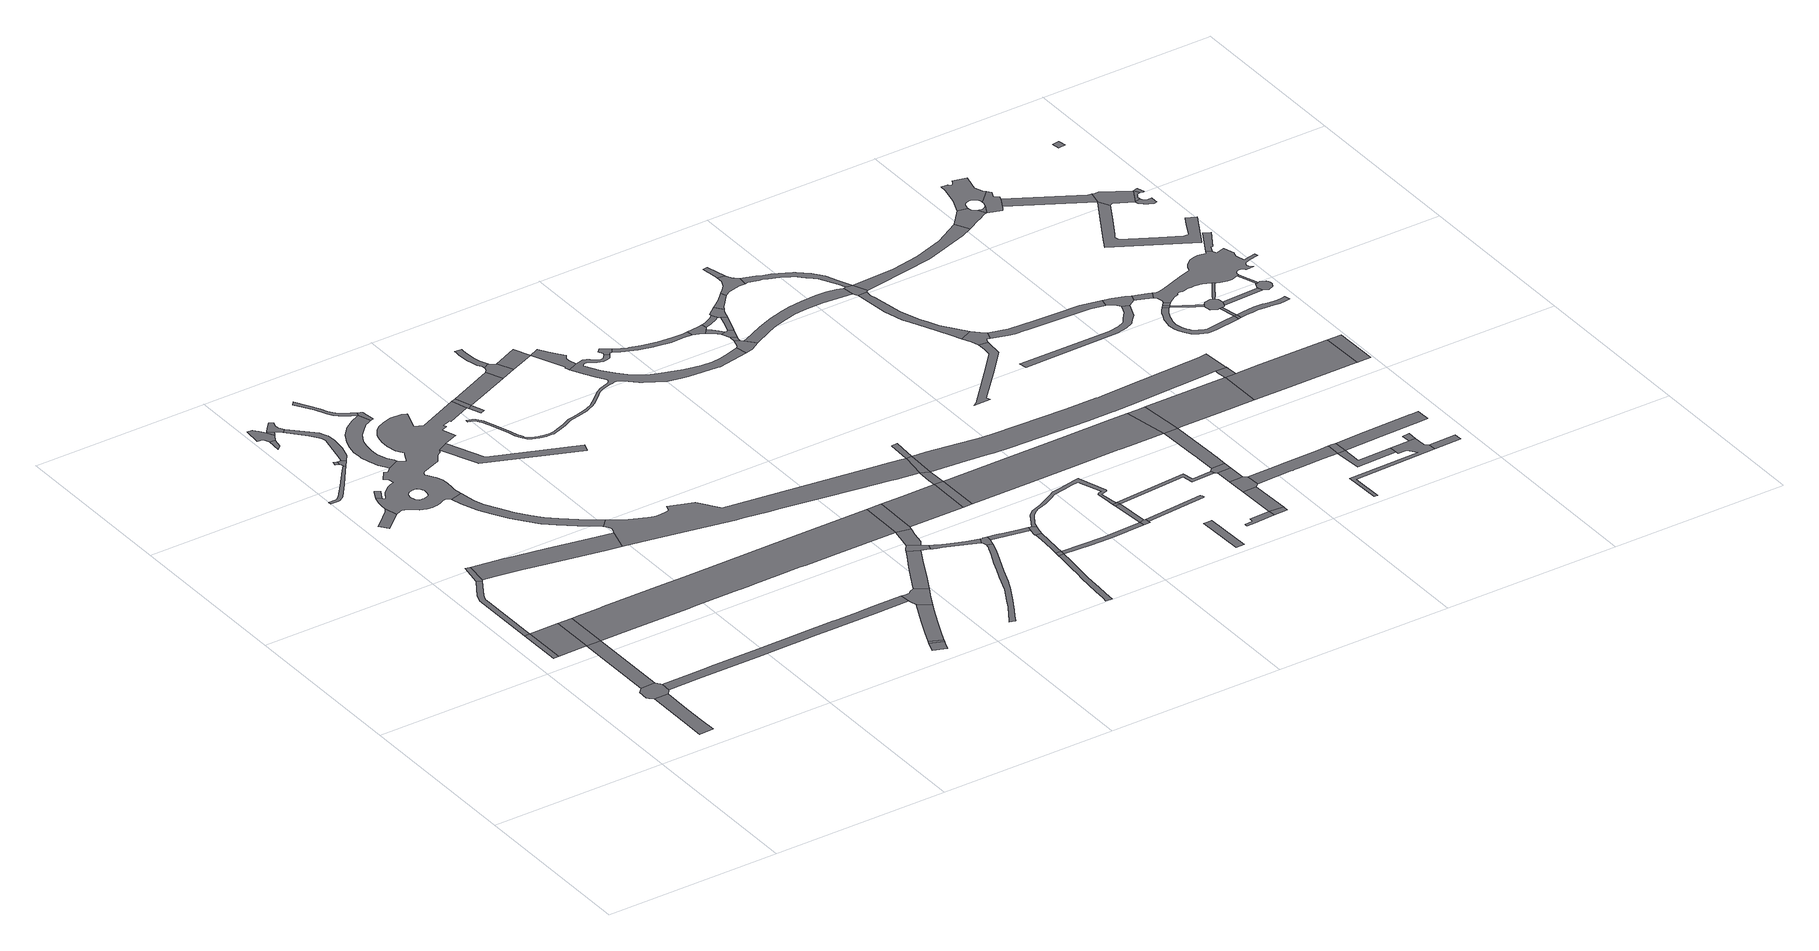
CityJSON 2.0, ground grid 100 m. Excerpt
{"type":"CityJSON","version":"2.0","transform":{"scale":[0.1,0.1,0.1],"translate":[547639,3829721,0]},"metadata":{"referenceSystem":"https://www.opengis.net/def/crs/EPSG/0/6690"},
"CityObjects":{
"road1":{"type":"Road","attributes":{"RoadStructureAttribute.sectionType":"1"},"geometry":[{"type":"MultiSurface","lod":"1","boundaries":[[[0,1,2,3,4,5,6,7]]]}]},
"road2":{"type":"Road","geometry":[{"type":"MultiSurface","lod":"1","boundaries":[[[8,9,10,11]]]}]},
"road3":{"type":"Road","geometry":[{"type":"MultiSurface","lod":"1","boundaries":[[[12,13,14,15,16,17,18,19,20,3,2,21,22,23,24]]]}]},
"road4":{"type":"Road","attributes":{"function":"2","RoadStructureAttribute.sectionType":"1"},"geometry":[{"type":"MultiSurface","lod":"1","boundaries":[[[11,10,25,26,27,28]]]}]},
"road5":{"type":"Road","attributes":{"RoadStructureAttribute.sectionType":"1"},"geometry":[{"type":"MultiSurface","lod":"1","boundaries":[[[27,15,14,29]]]}]},
"road6":{"type":"Road","attributes":{"RoadStructureAttribute.sectionType":"1"},"geometry":[{"type":"MultiSurface","lod":"1","boundaries":[[[30,31,32,33,34,8,11,35,36,37,38,39,40]]]}]},
"road7":{"type":"Road","geometry":[{"type":"MultiSurface","lod":"1","boundaries":[[[28,27,29,41]]]}]},
"road8":{"type":"Road","geometry":[{"type":"MultiSurface","lod":"1","boundaries":[[[42,30,40,43,44]]]}]},
"road9":{"type":"Road","attributes":{"RoadStructureAttribute.sectionType":"1"},"geometry":[{"type":"MultiSurface","lod":"1","boundaries":[[[45,46,47,48,49,50,51]]]}]},
"road10":{"type":"Road","attributes":{"RoadStructureAttribute.sectionType":"1"},"geometry":[{"type":"MultiSurface","lod":"1","boundaries":[[[52,53,54,55,56,57,58,59,60,61,62,63,64,65]]]}]},
"road11":{"type":"Road","geometry":[{"type":"MultiSurface","lod":"1","boundaries":[[[66,67,68,69,70]]]}]},
"road12":{"type":"Road","geometry":[{"type":"MultiSurface","lod":"1","boundaries":[[[71,72,73,74]]]}]},
"road13":{"type":"Road","geometry":[{"type":"MultiSurface","lod":"1","boundaries":[[[75,76,77,78,79,71,74,80,81,82,83]]]}]},
"road14":{"type":"Road","geometry":[{"type":"MultiSurface","lod":"1","boundaries":[[[84,85,86,87,88,44,43,89,90,91,92,93,94,95,96]]]}]},
"road15":{"type":"Road","geometry":[{"type":"MultiSurface","lod":"1","boundaries":[[[97,98,99,100]]]}]},
"road16":{"type":"Road","attributes":{"RoadStructureAttribute.sectionType":"1"},"geometry":[{"type":"MultiSurface","lod":"1","boundaries":[[[101,81,80,102,103]]]}]},
"road17":{"type":"Road","geometry":[{"type":"MultiSurface","lod":"1","boundaries":[[[104,105,100,99,106,52,65,107]]]}]},
"road18":{"type":"Road","geometry":[{"type":"MultiSurface","lod":"1","boundaries":[[[108,109,101,103,110,111,112,113,114,115]]]}]},
"road19":{"type":"Road","attributes":{"RoadStructureAttribute.sectionType":"1"},"geometry":[{"type":"MultiSurface","lod":"1","boundaries":[[[116,117,118,119,120,121,112,111,122,123,124,125,126,104,107]]]}]},
"road20":{"type":"Road","attributes":{"RoadStructureAttribute.sectionType":"1"},"geometry":[{"type":"MultiSurface","lod":"1","boundaries":[[[127,128,129,130,131,132,133,134,135,136,137,24,23,138,139,140,141,142,143,144,145,146]]]}]},
"road21":{"type":"Road","attributes":{"RoadStructureAttribute.sectionType":"1"},"geometry":[{"type":"MultiSurface","lod":"1","boundaries":[[[147,148,149,150,151,152,153,154,155,156,157,158,159,160,161,162,163,164,165,166,167,168,169,170,171,172,173]]]}]},
"road22":{"type":"Road","attributes":{"RoadStructureAttribute.sectionType":"1"},"geometry":[{"type":"MultiSurface","lod":"1","boundaries":[[[174,175,176,177,178,179,180,181,182,183,184,185,186,187,188,189,190,191,192,193,194]]]}]},
"road23":{"type":"Road","geometry":[{"type":"MultiSurface","lod":"1","boundaries":[[[195,196,197,198,199,200,201,202,203,204,205,206,207,208,209,210,211,212,213,214,215,216,217,218,219,220,221,222,223,224,225,226,227,228,229,230,231,232,233,234,161,160,235,236,237,238,239,240,241,242,243,244,245,70,69,246,247,248,45,51,249,250,251,252,253,254,255,256,257,258,259,260,261,262,183,182,263,264,265,266,267,268,269,270,271],[272,273,274,275,276,277,278,279,280,281,282,283,284,285,286,287,288,289,290,291]]]}]},
"road24":{"type":"Road","attributes":{"RoadStructureAttribute.sectionType":"1"},"geometry":[{"type":"MultiSurface","lod":"1","boundaries":[[[292,293,294,295,296,297,298,299,300,301,302,303,304,305,306,307,147,308]]]}]},
"road25":{"type":"Road","geometry":[{"type":"MultiSurface","lod":"1","boundaries":[[[309,308,147,173,310,311]]]}]},
"road26":{"type":"Road","attributes":{"function":"2","RoadStructureAttribute.sectionType":"1"},"geometry":[{"type":"MultiSurface","lod":"1","boundaries":[[[312,313,314,315,316,317,318,319,320,41,29,321,322,323,324,325,326,327,328,329,330,331,332,333,334,335,336]]]}]},
"road27":{"type":"Road","attributes":{"RoadStructureAttribute.sectionType":"1"},"geometry":[{"type":"MultiSurface","lod":"1","boundaries":[[[337,338,339,340,341]]]}]},
"road28":{"type":"Road","geometry":[{"type":"MultiSurface","lod":"1","boundaries":[[[342,337,341,343]]]}]},
"road29":{"type":"Road","attributes":{"RoadStructureAttribute.sectionType":"1"},"geometry":[{"type":"MultiSurface","lod":"1","boundaries":[[[344,345,346,347,348,349,204,203]]]}]},
"road30":{"type":"Road","attributes":{"RoadStructureAttribute.sectionType":"1"},"geometry":[{"type":"MultiSurface","lod":"1","boundaries":[[[350,351,352,353,342,343,354,355,356,357]]]}]},
"road31":{"type":"Road","geometry":[{"type":"MultiSurface","lod":"1","boundaries":[[[358,215,214,359,360]]]}]},
"road32":{"type":"Road","geometry":[{"type":"MultiSurface","lod":"1","boundaries":[[[361,362,360,359]]]}]},
"road33":{"type":"Road","geometry":[{"type":"MultiSurface","lod":"1","boundaries":[[[363,364,365,366,367,146,145,368,350,357,369,370]]]}]},
"road34":{"type":"Road","attributes":{"RoadStructureAttribute.sectionType":"1"},"geometry":[{"type":"MultiSurface","lod":"1","boundaries":[[[371,372,358,360,373]]]}]},
"road35":{"type":"Road","attributes":{"RoadStructureAttribute.sectionType":"1"},"geometry":[{"type":"MultiSurface","lod":"1","boundaries":[[[374,375,376,377,378,363,370,379,380,381]]]}]},
"road36":{"type":"Road","attributes":{"RoadStructureAttribute.sectionType":"1"},"geometry":[{"type":"MultiSurface","lod":"1","boundaries":[[[382,383,384,385,386,387,388,389,390,391,392,393,394,395,194,193,396,397,398,96,95,399,400,401,402,403,404,405,406,407,408,409,410,411]]]}]},
"road37":{"type":"Road","geometry":[{"type":"MultiSurface","lod":"1","boundaries":[[[412,413,414,415,371,373,416,417]]]}]},
"road38":{"type":"Road","attributes":{"RoadStructureAttribute.sectionType":"1"},"geometry":[{"type":"MultiSurface","lod":"1","boundaries":[[[418,419,420,421,422,423,424,414,413,425,426,427,428,429,430]]]}]},
"road39":{"type":"Road","geometry":[{"type":"MultiSurface","lod":"1","boundaries":[[[431,432,374,381,433,434,435,436]]]}]},
"road40":{"type":"Road","attributes":{"RoadStructureAttribute.sectionType":"1"},"geometry":[{"type":"MultiSurface","lod":"1","boundaries":[[[437,438,439,440,441,442,443,444,445,446,447,448,449,450,451,452,453,454,455,456,457,458,459,460,461,462,463,464]]]}]},
"road41":{"type":"Road","attributes":{"RoadStructureAttribute.sectionType":"1"},"geometry":[{"type":"MultiSurface","lod":"1","boundaries":[[[335,431,436,465,466,467]]]}]},
"road42":{"type":"Road","geometry":[{"type":"MultiSurface","lod":"1","boundaries":[[[468,417,416,469]]]}]},
"road43":{"type":"Road","geometry":[{"type":"MultiSurface","lod":"1","boundaries":[[[336,335,467,470,471]]]}]},
"road44":{"type":"Road","attributes":{"RoadStructureAttribute.sectionType":"1"},"geometry":[{"type":"MultiSurface","lod":"1","boundaries":[[[472,473,474,475,435,434,476,477,478,479,480,481,482]]]}]},
"road45":{"type":"Road","attributes":{"RoadStructureAttribute.sectionType":"1"},"geometry":[{"type":"MultiSurface","lod":"1","boundaries":[[[483,484,485,486,487,488,489,490,491,492,493,494,495,496,497,498,499,500,501,502,503,504,505,506,507,508,509,510,511,512,513,514,515,516,517,518,519,520,521,522,523,524,525,526,527,528,529,530,531,532,533,534,535,536,537,538,539,540,541,542,543,544,545,546,547,548,549,550,551,552,553,554,555,556,557,558,559,560,561,562,563,564,565,566,567,568,569,570,571,572,573,574,575,576,577,578,579,580,581,582,583,584,585,586,587,588,589,590,591,592,593,594,595,596,597,598,599,600,601,602,603,604]]]}]},
"road46":{"type":"Road","geometry":[{"type":"MultiSurface","lod":"1","boundaries":[[[605,606,607,608,609,610,469,611,612,490,489]]]}]},
"road47":{"type":"Road","geometry":[{"type":"MultiSurface","lod":"1","boundaries":[[[613,614,482,481,615,616,617,618,437,464,619,620]]]}]},
"road48":{"type":"Road","attributes":{"RoadStructureAttribute.sectionType":"1"},"geometry":[{"type":"MultiSurface","lod":"1","boundaries":[[[621,622,623,624,625,626,627,628,629,630,631,632,633,634,635,636,637,638,639,640]]]}]},
"road49":{"type":"Road","attributes":{"function":"2","RoadStructureAttribute.sectionType":"1"},"geometry":[{"type":"MultiSurface","lod":"1","boundaries":[[[641,471,470,642,643]]]}]},
"road50":{"type":"Road","attributes":{"RoadStructureAttribute.sectionType":"1"},"geometry":[{"type":"MultiSurface","lod":"1","boundaries":[[[644,645,646,620,619,647,648]]]}]},
"road51":{"type":"Road","geometry":[{"type":"MultiSurface","lod":"1","boundaries":[[[649,630,629,650]]]}]},
"road52":{"type":"Road","attributes":{"RoadStructureAttribute.sectionType":"1"},"geometry":[{"type":"MultiSurface","lod":"1","boundaries":[[[651,652,653,649,650,654,655,656]]]}]},
"road53":{"type":"Road","geometry":[{"type":"MultiSurface","lod":"1","boundaries":[[[657,658,659,660,604,603,661,662,663,664]]]}]},
"road54":{"type":"Road","geometry":[{"type":"MultiSurface","lod":"1","boundaries":[[[665,648,647,666,651,656,667,668,669,670,671]]]}]},
"road55":{"type":"Road","geometry":[{"type":"MultiSurface","lod":"1","boundaries":[[[643,642,672,673]]]}]},
"road56":{"type":"Road","attributes":{"RoadStructureAttribute.sectionType":"1"},"geometry":[{"type":"MultiSurface","lod":"1","boundaries":[[[410,674,643,673,675,676]]]}]},
"road57":{"type":"Road","geometry":[{"type":"MultiSurface","lod":"1","boundaries":[[[411,410,676,677]]]}]},
"road58":{"type":"Road","attributes":{"RoadStructureAttribute.sectionType":"1"},"geometry":[{"type":"MultiSurface","lod":"1","boundaries":[[[678,679,680,681,682,683,684,685,664,663,686,687,688,689,690,691,692,693]]]}]},
"road59":{"type":"Road","attributes":{"RoadStructureAttribute.sectionType":"1"},"geometry":[{"type":"MultiSurface","lod":"1","boundaries":[[[694,695,650,629,696,697,698,699,700]]]}]},
"road60":{"type":"Road","geometry":[{"type":"MultiSurface","lod":"1","boundaries":[[[701,702,411,677]]]}]},
"road61":{"type":"Road","attributes":{"RoadStructureAttribute.sectionType":"1"},"geometry":[{"type":"MultiSurface","lod":"1","boundaries":[[[703,704,705,706,707,708,709,710,711,712,713,714,715,716,717,671,670,718,719,720,721,722,723,724,725,726,727,728,729,730,731,732,733,734,735,736,737,738,739,740]]]}]},
"road62":{"type":"Road","geometry":[{"type":"MultiSurface","lod":"1","boundaries":[[[741,742,743,693,692,744,745,746,747]]]}]},
"road63":{"type":"Road","geometry":[{"type":"MultiSurface","lod":"1","boundaries":[[[748,749,700,699,750,751]]]}]},
"road64":{"type":"Road","attributes":{"RoadStructureAttribute.sectionType":"1"},"geometry":[{"type":"MultiSurface","lod":"1","boundaries":[[[752,753,700,749]]]}]},
"road65":{"type":"Road","attributes":{"RoadStructureAttribute.sectionType":"1"},"geometry":[{"type":"MultiSurface","lod":"1","boundaries":[[[754,755,746,745,756,757,758]]]}]},
"road66":{"type":"Road","geometry":[{"type":"MultiSurface","lod":"1","boundaries":[[[759,760,580,579,761,762,763,764,765,766]]]}]},
"road67":{"type":"Road","geometry":[{"type":"MultiSurface","lod":"1","boundaries":[[[767,740,739,753,752]]]}]},
"road68":{"type":"Road","attributes":{"RoadStructureAttribute.sectionType":"1"},"geometry":[{"type":"MultiSurface","lod":"1","boundaries":[[[768,759,766,769,770]]]}]},
"road69":{"type":"Road","geometry":[{"type":"MultiSurface","lod":"1","boundaries":[[[771,772,758,757,768,770,773]]]}]},
"road70":{"type":"Road","attributes":{"RoadStructureAttribute.sectionType":"1"},"geometry":[{"type":"MultiSurface","lod":"1","boundaries":[[[774,775,776,777,741,747,778,779,780,781]]]}]},
"road71":{"type":"Road","attributes":{"RoadStructureAttribute.sectionType":"1"},"geometry":[{"type":"MultiSurface","lod":"1","boundaries":[[[782,783,784,785,771,773,786,787,788,789]]]}]},
"road72":{"type":"Road","attributes":{"RoadStructureAttribute.sectionType":"1"},"geometry":[{"type":"MultiSurface","lod":"1","boundaries":[[[790,791,792,793,794]]]}]},
"road73":{"type":"Road","geometry":[{"type":"MultiSurface","lod":"1","boundaries":[[[795,796,774,781,782,789,797,798]]]}]},
"road74":{"type":"Road","attributes":{"function":"2","RoadStructureAttribute.sectionType":"1"},"geometry":[{"type":"MultiSurface","lod":"1","boundaries":[[[799,800,801,673,672,802,803,804,805,806,807,808]]]}]},
"road75":{"type":"Road","attributes":{"RoadStructureAttribute.sectionType":"1"},"geometry":[{"type":"MultiSurface","lod":"1","boundaries":[[[809,810,811,812,748,751]]]}]},
"road76":{"type":"Road","attributes":{"RoadStructureAttribute.sectionType":"1"},"geometry":[{"type":"MultiSurface","lod":"1","boundaries":[[[813,814,795,798,815,816]]]}]},
"road77":{"type":"Road","attributes":{"RoadStructureAttribute.sectionType":"1"},"geometry":[{"type":"MultiSurface","lod":"1","boundaries":[[[817,818,767,752,819,820,821,822]]]}]},
"road78":{"type":"Road","geometry":[{"type":"MultiSurface","lod":"1","boundaries":[[[823,824,825,826,827,828,829,830,831]]]}]},
"road79":{"type":"Road","attributes":{"RoadStructureAttribute.sectionType":"1"},"geometry":[{"type":"MultiSurface","lod":"1","boundaries":[[[832,833,834,835,836,837,838,839,840,841,842,764,763,843,844,845,846,847,848,849,850,851,852]]]}]},
"road80":{"type":"Road","geometry":[{"type":"MultiSurface","lod":"1","boundaries":[[[853,854,855,856,813,816,857,858,859,860,861,862,863,864]]]}]},
"road81":{"type":"Road","attributes":{"RoadStructureAttribute.sectionType":"7"},"geometry":[{"type":"MultiSurface","lod":"1","boundaries":[[[865,866,853,864,867]]]}]},
"road82":{"type":"Road","geometry":[{"type":"MultiSurface","lod":"1","boundaries":[[[823,831,868,869]]]}]},
"road83":{"type":"Road","attributes":{"RoadStructureAttribute.sectionType":"1"},"geometry":[{"type":"MultiSurface","lod":"1","boundaries":[[[870,871,872,823,869]]]}]},
"road84":{"type":"Road","attributes":{"RoadStructureAttribute.sectionType":"1"},"geometry":[{"type":"MultiSurface","lod":"1","boundaries":[[[873,874,875,876,877,878,879,880,881,882,883,884,885,677,676,886,887,888,889,890,891,892,893,894,895,896,897,898,899,900]]]}]},
"road85":{"type":"Road","attributes":{"RoadStructureAttribute.sectionType":"1"},"geometry":[{"type":"MultiSurface","lod":"1","boundaries":[[[901,902,903,904,905,906,907,908,909,910,911,912]]]}]},
"road86":{"type":"Road","geometry":[{"type":"MultiSurface","lod":"1","boundaries":[[[913,914,915,916,871,870,917,918]]]}]},
"road87":{"type":"Road","attributes":{"RoadStructureAttribute.sectionType":"1"},"geometry":[{"type":"MultiSurface","lod":"1","boundaries":[[[919,920,914,913]]]}]},
"road88":{"type":"Road","geometry":[{"type":"MultiSurface","lod":"1","boundaries":[[[921,922,923,822,821,924,920,919]]]}]},
"road89":{"type":"Road","attributes":{"RoadStructureAttribute.sectionType":"1"},"geometry":[{"type":"MultiSurface","lod":"1","boundaries":[[[925,926,927,928,929,930,931,932,933,861,860,934,935,936,937,938,939,940,941,942,943,944,945,946]]]}]},
"road90":{"type":"Road","attributes":{"RoadStructureAttribute.sectionType":"1"},"geometry":[{"type":"MultiSurface","lod":"1","boundaries":[[[947,948,949,950,951,952,953,954,955,956,922,921]]]}]},
"road91":{"type":"Road","geometry":[{"type":"MultiSurface","lod":"1","boundaries":[[[957,958,808,807,952,951,959]]]}]},
"road92":{"type":"Road","geometry":[{"type":"MultiSurface","lod":"1","boundaries":[[[945,960,852,851,961,962,963,946]]]}]},
"road93":{"type":"Road","attributes":{"RoadStructureAttribute.sectionType":"1"},"geometry":[{"type":"MultiSurface","lod":"1","boundaries":[[[964,965,966,967,968,969,962,961,970,971,972,973,974,975,976,977]]]}]},
"road94":{"type":"Road","geometry":[{"type":"MultiSurface","lod":"1","boundaries":[[[978,977,976,979,901,912,980,981,982,983]]]}]},
"road95":{"type":"Road","attributes":{"RoadStructureAttribute.sectionType":"1"},"geometry":[{"type":"MultiSurface","lod":"1","boundaries":[[[984,985,986,987,918,917,988,989,990,991,992,993,994,995,996,997,998]]]}]},
"road96":{"type":"Road","attributes":{"function":"2","RoadStructureAttribute.sectionType":"1"},"geometry":[{"type":"MultiSurface","lod":"1","boundaries":[[[999,959,951,1000,1001,1002,1003,1004,1005]]]}]},
"road97":{"type":"Road","attributes":{"RoadStructureAttribute.sectionType":"1"},"geometry":[{"type":"MultiSurface","lod":"1","boundaries":[[[1006,1007,1008,1009,1010,1011,1012,1013,1014,1015,1016,1017,1018,1019,1020,1021]]]}]},
"road98":{"type":"Road","geometry":[{"type":"MultiSurface","lod":"1","boundaries":[[[1022,1023,984,998,1024]]]}]},
"road99":{"type":"Road","attributes":{"RoadStructureAttribute.sectionType":"1"},"geometry":[{"type":"MultiSurface","lod":"1","boundaries":[[[1025,1026,1027,1028,1029,983,982,1030,1031,1032,1033,1034,1035,1036,1037]]]}]},
"road100":{"type":"Road","attributes":{"RoadStructureAttribute.sectionType":"1"},"geometry":[{"type":"MultiSurface","lod":"1","boundaries":[[[1038,1039,1040,1041,946,963,1042,1043,1044,1045]]]}]},
"road101":{"type":"Road","attributes":{"RoadStructureAttribute.sectionType":"1"},"geometry":[{"type":"MultiSurface","lod":"1","boundaries":[[[1046,1047,1048,1049,1050,1051,1052,1053,1054,1055,1056,1057,1058,1059]]]}]},
"road102":{"type":"Road","attributes":{"RoadStructureAttribute.sectionType":"1"},"geometry":[{"type":"MultiSurface","lod":"1","boundaries":[[[1060,1024,998,1061,1050,1049]]]}]},
"road103":{"type":"Road","geometry":[{"type":"MultiSurface","lod":"1","boundaries":[[[898,1062,1005,1063,1064,1065,899]]]}]},
"road104":{"type":"Road","geometry":[{"type":"MultiSurface","lod":"1","boundaries":[[[899,1065,1066]]]}]},
"road105":{"type":"Road","attributes":{"RoadStructureAttribute.sectionType":"1"},"geometry":[{"type":"MultiSurface","lod":"1","boundaries":[[[1067,1068,1069,1070,1022,1024,1071,1072,1073,1074]]]}]},
"road106":{"type":"Road","geometry":[{"type":"MultiSurface","lod":"1","boundaries":[[[1075,1076,1048,1047]]]}]},
"road107":{"type":"Road","geometry":[{"type":"MultiSurface","lod":"1","boundaries":[[[1077,1078,1037,1036,1079,1006,1021,1080,1081]]]}]},
"road108":{"type":"Road","geometry":[{"type":"MultiSurface","lod":"1","boundaries":[[[1082,1059,1058,1083]]]}]},
"road109":{"type":"Road","attributes":{"function":"2","RoadStructureAttribute.sectionType":"1"},"geometry":[{"type":"MultiSurface","lod":"1","boundaries":[[[1005,1004,1084,1085,1086,1087,1088,1063]]]}]},
"road110":{"type":"Road","attributes":{"RoadStructureAttribute.sectionType":"1"},"geometry":[{"type":"MultiSurface","lod":"1","boundaries":[[[1089,1081,1080,1090,1091,1092]]]}]},
"road111":{"type":"Road","geometry":[{"type":"MultiSurface","lod":"1","boundaries":[[[1093,1094,1095,1096]]]}]},
"road112":{"type":"Road","geometry":[{"type":"MultiSurface","lod":"1","boundaries":[[[1097,1093,1096,1098]]]}]},
"road113":{"type":"Road","geometry":[{"type":"MultiSurface","lod":"1","boundaries":[[[1099,1100,1101,1038,1045,1102,1103,1104,1105,1106,1107,1108,1109,1110,1111]]]}]},
"road114":{"type":"Road","attributes":{"RoadStructureAttribute.sectionType":"1"},"geometry":[{"type":"MultiSurface","lod":"1","boundaries":[[[1094,1112,1113,1114,1115,1116,1117,1118,1119,1120,1121,1122,1123,1124,1125,1126,1127,1128,1129,1130,1131,1132,1133,1134,1135,1136,1137,1138,1139,1140,1141,1142,1143,1144,1145,1146,1147,1148,1149,1150,1151,1152,1153,1154,1155,1156,1157,1158,1159,1160,1095]]]}]},
"road115":{"type":"Road","attributes":{"RoadStructureAttribute.sectionType":"1"},"geometry":[{"type":"MultiSurface","lod":"1","boundaries":[[[1161,1096,1095,1162,1163,1164]]]}]},
"road116":{"type":"Road","attributes":{"RoadStructureAttribute.sectionType":"1"},"geometry":[{"type":"MultiSurface","lod":"1","boundaries":[[[1165,1166,1167,1168,1169,1170,1107,1106]]]}]},
"road117":{"type":"Road","geometry":[{"type":"MultiSurface","lod":"1","boundaries":[[[1171,1137,1136,1172]]]}]},
"road118":{"type":"Road","attributes":{"RoadStructureAttribute.sectionType":"1"},"geometry":[{"type":"MultiSurface","lod":"1","boundaries":[[[1173,1174,1137,1171]]]}]},
"road119":{"type":"Road","geometry":[{"type":"MultiSurface","lod":"1","boundaries":[[[1175,1176,1164,1163,1177,1178,1179,1174,1173,1180,1181,1182,1183,1184,1185]]]}]},
"road120":{"type":"Road","geometry":[{"type":"MultiSurface","lod":"1","boundaries":[[[1186,1187,1188,1189,1190,1191,1192,1193,1194,1099,1111,1195,1196,1197,1198,1199,1200,1201,1202,1203,1204,1205,1206,1207,1208,1209,1210]]]}]},
"road121":{"type":"Road","geometry":[{"type":"MultiSurface","lod":"1","boundaries":[[[1211,1212,1213,1214,1207,1206,1215,1216,1165,1106,1217,1218,1219,1220]]]}]},
"road122":{"type":"Road","attributes":{"RoadStructureAttribute.sectionType":"1"},"geometry":[{"type":"MultiSurface","lod":"1","boundaries":[[[1221,1222,1223,1185,1184,1224,1225,1226]]]}]},
"road123":{"type":"Road","geometry":[{"type":"MultiSurface","lod":"1","boundaries":[[[1087,1086,1227,1228]]]}]},
"road124":{"type":"Road","attributes":{"RoadStructureAttribute.sectionType":"1"},"geometry":[{"type":"MultiSurface","lod":"1","boundaries":[[[1229,1230,1231,1232,1233,1234,1235,1236,1237,1171,1172,1238,1239,1240,1241,1242,1243,1244,1245,1246,1247,1248]]]}]},
"road125":{"type":"Road","attributes":{"RoadStructureAttribute.sectionType":"1"},"geometry":[{"type":"MultiSurface","lod":"1","boundaries":[[[1249,1182,1181,1250]]]}]},
"road126":{"type":"Road","geometry":[{"type":"MultiSurface","lod":"1","boundaries":[[[1251,1252,1253,1254,1255,1256,1257,1258,1259,1260,1261,1262,1263,1264,1265,1266,1267,1268,1092,1091,1269,1270,1271,1272,1097,1098,1273,1274,1275,1276,1277,1278,1279,1280,1281,1282,1283,1284,1285,1286,1287,1288,1289,1290,1291,1292,1293,1294,1295,1296,1297,1298,1299,1300,1301,1302,1303,1304,1305,1306,1307,1308,1309,1221,1226,1310,1311,1312,1313,1314,1315,1316,1317,1318,1319,1320,1321,1322,1323,1324,1325,1326,1327,1328,1329,1330,1331,1332,1333,1334,1335,1336,1337,1338,1339,1340,1341,1342,1343,1344,1345,1346,1347,1348,1349,1350,1351,1352,1353,1354,1355,1356,1357,1358,1359,1360,1361,1362,1363,1364,1365,1366,1367,1368,1369,1370,1371,1372]]]}]},
"road127":{"type":"Road","attributes":{"RoadStructureAttribute.sectionType":"1"},"geometry":[{"type":"MultiSurface","lod":"1","boundaries":[[[1373,1220,1219,1374,1375]]]}]},
"road128":{"type":"Road","attributes":{"RoadStructureAttribute.sectionType":"1"},"geometry":[{"type":"MultiSurface","lod":"1","boundaries":[[[1376,1377,1317,1316,1378,1379,1380,1381]]]}]},
"road129":{"type":"Road","geometry":[{"type":"MultiSurface","lod":"1","boundaries":[[[1382,1383,1381,1380,1384,1385,1249,1250,1386,1387,1388,1389,1390,1391,1392,1393]]]}]},
"road130":{"type":"Road","attributes":{"RoadStructureAttribute.sectionType":"1"},"geometry":[{"type":"MultiSurface","lod":"1","boundaries":[[[1374,1394,1395,1396,1397,1398,1399,1400,1401,1402,1403,1404,1405,1406,1407,1408,1409,1410]]]}]},
"road131":{"type":"Road","attributes":{"RoadStructureAttribute.sectionType":"1"},"geometry":[{"type":"MultiSurface","lod":"1","boundaries":[[[1411,1251,1372,1412,1413,1414]]]}]},
"road132":{"type":"Road","geometry":[{"type":"MultiSurface","lod":"1","boundaries":[[[1415,1416,1375,1374,1410,1417,1418,1419]]]}]},
"road133":{"type":"Road","geometry":[{"type":"MultiSurface","lod":"1","boundaries":[[[1420,1421,1422,1423,1418,1424,1425,1426,1427,1428,1429,1430]]]}]},
"road134":{"type":"Road","geometry":[{"type":"MultiSurface","lod":"1","boundaries":[[[1419,1418,1423,1431,1432,1433,1434]]]}]},
"road135":{"type":"Road","attributes":{"RoadStructureAttribute.sectionType":"1"},"geometry":[{"type":"MultiSurface","lod":"1","boundaries":[[[1435,1419,1434,1436,1437]]]}]},
"road136":{"type":"Road","geometry":[{"type":"MultiSurface","lod":"1","boundaries":[[[1438,1439,1440,1441]]]}]}
},
"vertices":[
[389,220,0],[388,349,0],[389,513,0],[307,511,0],[307,207,0],[306,179,0],[307,118,0],[389,121,0],
[106,1354,0],[108,1102,0],[138,1102,0],[136,1354,0],
[413,605,0],[408,611,0],[390,634,0],[306,630,0],[288,612,0],[279,603,0],[278,543,0],[279,542,0],[288,532,0],[408,538,0],[412,543,0],[413,543,0],[414,603,0],
[287,1103,0],[297,1103,0],[305,1103,0],[304,1354,0],
[390,1103,0],
[191,1900,0],[121,1789,0],[112,1769,0],[105,1742,0],[105,1705,0],[136,1386,0],[136,1706,0],[136,1739,0],[142,1760,0],[149,1775,0],[217,1884,0],
[389,1355,0],
[212,2029,0],[223,1895,0],[239,2024,0],
[198,2703,0],[181,2678,0],[104,2612,0],[78,2590,0],[115,2542,0],[143,2567,0],[214,2628,0],
[248,3146,0],[220,3111,0],[133,3004,0],[69,2925,0],[50,2910,0],[42,2908,0],[2,2910,0],[1,2890,0],[44,2888,0],[58,2892,0],[86,2911,0],[155,3002,0],[227,3097,0],[256,3136,0],
[269,2848,0],[241,2866,0],[236,2857,0],[213,2810,0],[238,2795,0],
[74,3531,0],[70,3451,0],[95,3474,0],[104,3529,0],
[33,3670,0],[24,3569,0],[55,3567,0],[61,3564,0],[69,3549,0],[129,3569,0],[106,3609,0],[85,3642,0],[64,3668,0],
[876,1910,0],[647,1954,0],[571,1968,0],[428,1995,0],[424,1995,0],[304,1882,0],[432,1861,0],[515,1846,0],[572,1835,0],[847,1782,0],[880,1775,0],[964,1759,0],[1000,1885,0],
[225,3198,0],[222,3175,0],[240,3168,0],[244,3193,0],
[114,3618,0],[134,3578,0],[143,3592,0],
[267,3196,0],[255,3191,0],[248,3161,0],[286,3175,0],
[169,3681,0],[133,3640,0],[153,3590,0],[176,3565,0],[198,3585,0],[181,3615,0],[180,3640,0],[188,3665,0],
[317,3216,0],[336,3284,0],[346,3362,0],[343,3417,0],[335,3434,0],[322,3464,0],[265,3466,0],[297,3426,0],[304,3407,0],[310,3389,0],[275,3213,0],
[1698,609,0],[1610,608,0],[1590,608,0],[1457,607,0],[1436,608,0],[1261,607,0],[988,605,0],[956,605,0],[725,604,0],[656,604,0],[585,604,0],[585,544,0],[971,546,0],[1057,547,0],[1236,548,0],[1296,548,0],[1347,548,0],[1649,550,0],[1848,550,0],[1843,610,0],
[569,3486,0],[556,3480,0],[522,3465,0],[515,3461,0],[463,3426,0],[416,3375,0],[386,3318,0],[369,3267,0],[362,3220,0],[363,3165,0],[364,3158,0],[374,3108,0],[394,3053,0],[427,3001,0],[494,3036,0],[486,3050,0],[466,3083,0],[446,3141,0],[443,3188,0],[447,3231,0],[457,3276,0],[486,3326,0],[516,3359,0],[553,3394,0],[557,3396,0],[572,3403,0],[595,3414,0],
[927,2087,0],[851,2151,0],[798,2199,0],[753,2251,0],[704,2320,0],[656,2398,0],[621,2464,0],[600,2520,0],[585,2608,0],[517,2591,0],[532,2532,0],[566,2439,0],[569,2434,0],[604,2368,0],[654,2286,0],[706,2214,0],[755,2157,0],[812,2105,0],[890,2040,0],[993,1965,0],[1035,2009,0],
[533,2852,0],[538,2868,0],[551,2878,0],[562,2882,0],[586,2891,0],[655,2917,0],[687,2962,0],[715,2981,0],[722,3001,0],[782,3030,0],[865,3066,0],[841,3130,0],[836,3143,0],[869,3157,0],[872,3160,0],[865,3175,0],[904,3189,0],[915,3193,0],[918,3183,0],[1051,3242,0],[1023,3332,0],[787,3228,0],[739,3249,0],[779,3362,0],[752,3373,0],[690,3379,0],[639,3363,0],[594,3342,0],[569,3320,0],[558,3302,0],[547,3285,0],[539,3267,0],[533,3244,0],[528,3215,0],[529,3172,0],[540,3115,0],[560,3084,0],[566,3075,0],[560,3063,0],[530,3004,0],[399,2974,0],[380,2986,0],[342,2933,0],[361,2919,0],[369,2882,0],[341,2870,0],[338,2869,0],[317,2857,0],[279,2823,0],[252,2781,0],[240,2783,0],[201,2765,0],[198,2745,0],[197,2736,0],[243,2642,0],[256,2644,0],[270,2642,0],[306,2620,0],[319,2611,0],[333,2601,0],[367,2586,0],[397,2583,0],[410,2584,0],[428,2586,0],[452,2593,0],[478,2607,0],[496,2609,0],[508,2604,0],[577,2658,0],[582,2687,0],[584,2730,0],[580,2757,0],[579,2762,0],[565,2801,0],[563,2804,0],[539,2839,0],[537,2844,0],[439,2753,0],[442,2751,0],[450,2735,0],[450,2730,0],[450,2715,0],[444,2692,0],[430,2680,0],[410,2673,0],[407,2674,0],[384,2677,0],[376,2684,0],[367,2690,0],[359,2718,0],[361,2726,0],[365,2746,0],[380,2761,0],[386,2763,0],[404,2769,0],[417,2767,0],[427,2766,0],
[556,3526,0],[554,3527,0],[514,3551,0],[492,3571,0],[481,3580,0],[466,3605,0],[450,3640,0],[377,3769,0],[359,3749,0],[423,3650,0],[453,3585,0],[469,3555,0],[471,3553,0],[489,3538,0],[542,3504,0],[556,3495,0],[579,3511,0],
[596,3501,0],[614,3420,0],[604,3497,0],
[1663,1360,0],[1454,1360,0],[1325,1359,0],[1060,1359,0],[936,1358,0],[577,1356,0],[558,1356,0],[450,1355,0],[432,1355,0],[395,1103,0],[580,1104,0],[917,1106,0],[946,1106,0],[1049,1106,0],[1221,1107,0],[1222,1107,0],[1273,1107,0],[1308,1107,0],[1446,1108,0],[1583,1109,0],[1614,1108,0],[1752,1109,0],[1775,1109,0],[2151,1109,0],[2150,1362,0],
[1709,172,0],[1687,112,0],[1760,82,0],[1775,126,0],[1783,143,0],
[1717,190,0],[1788,158,0],
[806,2803,0],[812,2790,0],[1320,2587,0],[1339,2633,0],[878,2818,0],[871,2821,0],
[1861,503,0],[1814,405,0],[1787,349,0],[1753,274,0],[1820,231,0],[1855,310,0],[1907,419,0],[1925,455,0],
[1051,3345,0],[1055,3232,0],[1081,3249,0],
[1084,3166,0],[1109,3177,0],
[1931,633,0],[1929,632,0],[1908,620,0],[1889,609,0],[1865,609,0],[1851,540,0],[1957,518,0],[1993,585,0],
[1312,3460,0],[1085,3359,0],[1353,3366,0],
[2093,933,0],[2083,913,0],[2056,866,0],[2024,809,0],[1982,729,0],[2037,668,0],[2115,820,0],[2157,900,0],
[2552,1645,0],[2448,1659,0],[2412,1664,0],[1774,1749,0],[1573,1776,0],[1571,1776,0],[1490,1890,0],[1354,1942,0],[1340,1904,0],[1317,1898,0],[1274,1897,0],[1254,1898,0],[1223,1910,0],[1132,1948,0],[1011,1943,0],[1017,1926,0],[1012,1901,0],[1055,1742,0],[1145,1725,0],[1350,1686,0],[1570,1645,0],[1604,1640,0],[1738,1619,0],[1807,1608,0],[2020,1572,0],[2233,1538,0],[2400,1514,0],[2427,1510,0],[2556,1492,0],[2577,1642,0],
[1390,3493,0],[1367,3519,0],[1332,3496,0],[1327,3479,0],[1440,3403,0],[1401,3494,0],
[1294,3703,0],[1294,3687,0],[1292,3661,0],[1298,3604,0],[1306,3568,0],[1314,3536,0],[1330,3516,0],[1346,3564,0],[1338,3598,0],[1336,3608,0],[1333,3668,0],[1333,3686,0],[1334,3702,0],
[2126,981,0],[2099,945,0],[2188,891,0],[2204,885,0],[2216,918,0],[2183,939,0],
[2455,760,0],[2453,751,0],[2449,735,0],[2446,728,0],[2424,676,0],[2391,603,0],[2365,542,0],[2340,481,0],[2313,413,0],[2298,373,0],[2249,282,0],[2221,230,0],[2185,171,0],[2160,130,0],[2148,112,0],[2178,102,0],[2202,143,0],[2227,185,0],[2273,266,0],[2306,328,0],[2328,369,0],[2335,382,0],[2353,424,0],[2390,515,0],[2431,610,0],[2466,692,0],[2477,720,0],[2484,750,0],
[2206,970,0],[2219,1041,0],[2231,1091,0],
[1543,3556,0],[1584,3465,0],
[2235,1110,0],[2238,1363,0],
[2390,845,0],[2318,872,0],[2278,888,0],[2241,906,0],[2218,880,0],[2238,872,0],[2260,864,0],[2341,831,0],[2401,808,0],[2443,791,0],[2459,822,0],
[1863,3241,0],[1850,3238,0],[1837,3242,0],[1803,3271,0],[1791,3277,0],[1771,3283,0],[1725,3273,0],[1668,3247,0],[1701,3175,0],[1739,3113,0],[1767,3073,0],[1770,3064,0],[1767,3055,0],[1758,3045,0],[1748,3039,0],[1723,3030,0],[1695,3021,0],[1669,3006,0],[1642,2984,0],[1629,2972,0],[1614,2958,0],[1594,2941,0],[1566,2921,0],[1542,2909,0],[1520,2901,0],[1462,2886,0],[1424,2879,0],[1403,2872,0],[1357,2850,0],[1310,2830,0],[1285,2823,0],[1271,2819,0],[1259,2819,0],[1230,2819,0],[1196,2826,0],[1179,2832,0],[1164,2838,0],[1147,2852,0],[1134,2866,0],[1132,2870,0],[1125,2884,0],[1117,2902,0],[1106,2944,0],[1068,3055,0],[1051,3096,0],[1028,3130,0],[1015,3141,0],[1002,3145,0],[983,3148,0],[981,3133,0],[999,3130,0],[1008,3128,0],[1017,3120,0],[1038,3089,0],[1054,3050,0],[1092,2940,0],[1103,2897,0],[1111,2878,0],[1117,2867,0],[1122,2858,0],[1137,2841,0],[1157,2825,0],[1173,2818,0],[1192,2812,0],[1229,2804,0],[1259,2804,0],[1274,2804,0],[1289,2809,0],[1315,2816,0],[1363,2836,0],[1409,2859,0],[1428,2865,0],[1465,2871,0],[1525,2886,0],[1548,2896,0],[1574,2908,0],[1603,2929,0],[1624,2947,0],[1652,2972,0],[1658,2978,0],[1678,2994,0],[1701,3007,0],[1728,3016,0],[1757,3022,0],[1771,3025,0],[1781,3029,0],[1794,3028,0],[1812,3025,0],[1827,3012,0],[1884,2959,0],[1901,2948,0],[2003,2886,0],[2085,2870,0],[2115,2865,0],[2281,2852,0],[2294,2851,0],[2472,2886,0],[2459,2950,0],[2420,2938,0],[2392,2929,0],[2337,2915,0],[2288,2909,0],[2226,2913,0],[2135,2934,0],[2105,2943,0],[2010,2972,0],[1973,2985,0],[1945,2999,0],[1906,3028,0],[1892,3038,0],[1837,3098,0],[1790,3158,0],[1743,3238,0],[1753,3251,0],[1771,3253,0],[1781,3251,0],[1816,3225,0],[1849,3216,0],[1874,3218,0],[1892,3227,0],[1910,3254,0],[1885,3263,0],
[1711,3320,0],[1712,3343,0],[1727,3363,0],[1699,3399,0],[1670,3441,0],[1640,3491,0],[1662,3280,0],[1657,3272,0],
[2475,826,0],[2472,818,0],[2446,789,0],[2451,785,0],[2452,780,0],[2455,767,0],[2494,788,0],[2500,820,0],
[2689,62,0],[2692,129,0],[2695,191,0],[2700,245,0],[2704,299,0],[2710,358,0],[2717,424,0],[2722,469,0],[2723,479,0],[2692,477,0],[2691,459,0],[2686,408,0],[2679,346,0],[2674,288,0],[2669,244,0],[2664,174,0],[2658,101,0],[2653,33,0],[2650,6,0],[2684,1,0],
[2364,1363,0],[2556,1111,0],[2555,1364,0],
[2672,785,0],[2590,801,0],[2549,811,0],[2708,748,0],[2714,777,0],
[2695,508,0],[2725,506,0],
[2706,699,0],[2703,613,0],[2698,543,0],[2727,545,0],[2734,632,0],[2738,694,0],
[1907,3314,0],[1896,3325,0],[1875,3301,0],[1888,3277,0],[1917,3261,0],[1925,3262,0],[1929,3263,0],[1946,3289,0],
[2726,774,0],[2701,701,0],[2743,719,0],[2748,739,0],[2751,754,0],[2754,762,0],[2733,773,0],
[2607,1111,0],[2607,1364,0],
[2554,1409,0],[2606,1409,0],[2606,1472,0],
[2609,1642,0],
[2315,3205,0],[2252,3205,0],[2171,3215,0],[2134,3222,0],[2085,3230,0],[2024,3249,0],[2020,3251,0],[1956,3283,0],[1969,3241,0],[2049,3209,0],[2126,3187,0],[2136,3186,0],[2224,3172,0],[2300,3173,0],[2346,3171,0],[2342,3207,0],
[2988,496,0],[2973,496,0],[2884,470,0],[2974,468,0],[3016,469,0],[3199,477,0],[3198,506,0],
[2618,1778,0],[2582,1777,0],
[3183,823,0],[3222,836,0],[3227,846,0],[3171,1010,0],[3145,1006,0],[3052,989,0],[2999,979,0],[2969,962,0],[2947,950,0],[2913,934,0],[2881,917,0],[2816,892,0],[2786,866,0],[2766,832,0],[2751,806,0],[2763,791,0],[2802,854,0],[2831,879,0],[2836,881,0],[2847,887,0],[2885,900,0],[2913,909,0],[2925,916,0],[2949,929,0],[2969,940,0],[2984,949,0],[2995,955,0],[3057,966,0],[3113,976,0],[3150,982,0],[3152,981,0],[3200,848,0],[3180,843,0],[3170,833,0],[3168,828,0],[3173,785,0],[3179,718,0],[3199,721,0],
[2436,3222,0],[2412,3217,0],[2382,3211,0],[2396,3151,0],[2405,3145,0],[2431,3173,0],[2443,3189,0],
[3234,514,0],[3223,513,0],[3238,478,0],[3236,491,0],
[3211,701,0],[3180,698,0],
[2475,3130,0],[2452,3157,0],[2440,3123,0],[2468,3091,0],[2493,3102,0],
[2486,3009,0],[2471,2963,0],[2508,2894,0],[2514,2895,0],[2569,2928,0],[2526,2984,0],[2517,2988,0],[2511,2999,0],
[3204,723,0],
[2486,3045,0],[2514,3019,0],[2519,3033,0],
[2514,3106,0],[2503,3098,0],[2541,3096,0],
[2523,3266,0],[2502,3248,0],[2470,3232,0],[2462,3228,0],[2474,3199,0],[2483,3203,0],[2516,3218,0],[2541,3235,0],
[2554,3225,0],[2538,3179,0],[2532,3160,0],[2529,3150,0],[2555,3133,0],[2561,3151,0],[2574,3188,0],[2581,3207,0],
[3497,321,0],[3467,321,0],[3447,320,0],[3455,47,0],[3505,50,0],
[2576,3320,0],[2524,3279,0],[2599,3261,0],[2609,3277,0],
[3586,1367,0],[3337,1366,0],[2965,1365,0],[2967,1112,0],[3209,1114,0],[3488,1115,0],[3489,1115,0],[3549,1115,0],[3754,1115,0],[3707,1367,0],
[3585,519,0],[3588,519,0],[3584,532,0],[3580,544,0],
[2677,3405,0],[2631,3363,0],[2621,3297,0],[2690,3377,0],
[3636,690,0],[3621,752,0],[3606,732,0],[3617,667,0],[3756,674,0],[3746,696,0],
[3779,231,0],[3661,225,0],[3659,204,0],[3658,203,0],[3611,197,0],[3611,189,0],[3612,180,0],[3660,182,0],[3780,189,0],
[3170,3115,0],[3114,3124,0],[3052,3127,0],[2964,3123,0],[2886,3115,0],[2817,3098,0],[2784,3088,0],[2754,3079,0],[2683,3052,0],[2663,3044,0],[2544,2988,0],[2680,2984,0],[2739,3009,0],[2747,3011,0],[2809,3027,0],[2872,3043,0],[2924,3048,0],[2946,3051,0],[3043,3053,0],[3212,3038,0],[3202,3103,0],
[2743,3535,0],[2744,3495,0],[2726,3458,0],[2702,3431,0],[2725,3398,0],[2732,3399,0],[2789,3411,0],[2826,3413,0],[2831,3466,0],[2808,3487,0],[2806,3488,0],[2786,3528,0],
[2730,3638,0],[2743,3539,0],[2755,3640,0],
[3859,191,0],[3858,224,0],
[3853,453,0],[3773,451,0],[3774,416,0],
[4292,1594,0],[4221,1591,0],[3795,1574,0],[3794,1574,0],[3697,1570,0],[3668,1570,0],[3661,1570,0],[3482,1571,0],[3055,1586,0],[2965,1593,0],[2962,1593,0],[2867,1607,0],[2690,1633,0],[2806,1454,0],[2931,1443,0],[2964,1438,0],[3061,1432,0],[3229,1428,0],[3509,1419,0],[3664,1420,0],[3665,1420,0],[3799,1424,0],[4019,1431,0],[4084,1434,0],[4221,1441,0],[4286,1444,0],[4350,1444,0],[4337,1598,0],
[3458,2298,0],[3458,2248,0],[3455,2201,0],[3335,2069,0],[3183,1905,0],[3150,1868,0],[3126,1853,0],[3223,1852,0],[3214,1876,0],[3366,2039,0],[3501,2187,0],[3510,2291,0],
[3850,567,0],[3770,565,0],[3770,549,0],[3771,512,0],[3873,472,0],[3870,552,0],
[3848,668,0],[3767,666,0],
[3847,719,0],[3766,717,0],[3758,708,0],[3762,670,0],
[3219,3180,0],[3193,3250,0],[3166,3285,0],[3148,3309,0],[3091,3359,0],[3082,3366,0],[2984,3415,0],[2944,3427,0],[2911,3439,0],[2844,3414,0],[2901,3401,0],[2917,3397,0],[2945,3385,0],[3000,3363,0],[3047,3340,0],[3060,3334,0],[3106,3289,0],[3114,3281,0],[3151,3247,0],[3202,3148,0],[3218,3108,0],[3255,3103,0],
[3845,785,0],[3844,830,0],[3844,836,0],[3843,864,0],[3836,1115,0],[3754,1114,0],[3763,863,0],[3763,861,0],[3764,834,0],[3765,783,0],
[3777,1368,0],[3758,1367,0],[3811,1368,0],
[3209,3105,0],[3226,3010,0],[3278,3011,0],[3291,3021,0],
[3398,2560,0],[3372,2613,0],[3352,2657,0],[3313,2774,0],[3282,2947,0],[3276,2978,0],[3231,2961,0],[3248,2813,0],[3279,2703,0],[3299,2660,0],[3338,2577,0],[3398,2448,0],[3423,2394,0],[3492,2426,0],
[3546,2374,0],[3447,2343,0],[3513,2311,0],[3523,2323,0],[3540,2318,0],[3555,2366,0],
[4355,562,0],[4290,560,0],[4074,556,0],[4067,556,0],[3987,474,0],[4074,476,0],[4089,476,0],[4098,477,0],[4099,477,0],[4115,477,0],[4202,479,0],[4234,479,0],[4272,480,0],[4273,480,0],[4357,482,0],
[3836,1368,0],[3855,1115,0],[4051,1116,0],[4052,1116,0],[4164,1117,0],[4292,1117,0],[4291,1369,0],
[4239,2193,0],[4219,2145,0],[4183,2097,0],[4162,2070,0],[4158,2068,0],[4123,2052,0],[4060,2039,0],[3525,2041,0],[3536,1999,0],[4086,2007,0],[4148,2017,0],[4193,2040,0],[4199,2047,0],[4222,2073,0],[4240,2093,0],[4279,2181,0],
[4400,563,0],[4381,563,0],[4402,483,0],
[4075,2319,0],[3937,2323,0],[3817,2330,0],[3665,2340,0],[3569,2363,0],[3628,2292,0],[3663,2282,0],[3733,2281,0],[3735,2281,0],[3907,2273,0],[4100,2264,0],[4181,2247,0],[4191,2294,0],
[3983,3283,0],[3836,3199,0],[3667,3140,0],[3507,3111,0],[3370,3034,0],[3705,3087,0],[3964,3173,0],[4024,3204,0],
[4752,309,0],[4750,380,0],[4712,378,0],[4601,375,0],[4602,330,0],[4602,310,0],[4652,313,0],[4688,265,0],[4275,256,0],[4282,51,0],[4302,52,0],[4298,232,0],[4774,244,0],[4772,289,0],
[4404,370,0],[4367,322,0],
[4286,1426,0],[4358,1369,0],[4356,1369,0],[4351,1427,0],
[4351,1444,0],
[4902,576,0],[4865,575,0],[4854,575,0],[4576,568,0],[4427,484,0],[4620,489,0],[4867,495,0],[4904,496,0],
[4749,433,0],[4709,431,0],
[4304,2260,0],[4240,2283,0],[4221,2223,0],[4321,2209,0],[4335,2249,0],
[4929,293,0],[4930,248,0],
[4475,1118,0],[4907,1119,0],[4907,1118,0],[4901,1370,0],[4500,1370,0],
[4416,2220,0],[4334,2204,0],[4411,2172,0],[4433,2213,0],
[4412,2090,0],[4400,2077,0],[4426,2055,0],[4438,2068,0],
[4431,2111,0],[4456,2089,0],
[4067,3378,0],[4051,3359,0],[4025,3328,0],[4101,3244,0],[4112,3249,0],[4152,3273,0],[4161,3278,0],[4175,3280,0],[4152,3322,0],[4140,3329,0],[4130,3339,0],[4125,3354,0],[4122,3365,0],
[4382,2054,0],[4368,2032,0],[4355,2004,0],[4350,1991,0],[4346,1983,0],[4344,1975,0],[4341,1963,0],[4336,1939,0],[4333,1916,0],[4334,1898,0],[4337,1880,0],[4344,1857,0],[4356,1831,0],[4366,1814,0],[4381,1794,0],[4391,1786,0],[4395,1783,0],[4413,1773,0],[4433,1762,0],[4455,1756,0],[4472,1754,0],[4503,1756,0],[4554,1762,0],[4584,1766,0],[4652,1776,0],[4647,1810,0],[4579,1800,0],[4539,1795,0],[4500,1789,0],[4473,1788,0],[4461,1789,0],[4446,1794,0],[4429,1802,0],[4414,1812,0],[4405,1818,0],[4394,1833,0],[4386,1846,0],[4376,1869,0],[4370,1888,0],[4368,1902,0],[4367,1915,0],[4369,1934,0],[4374,1955,0],[4375,1959,0],[4379,1973,0],[4386,1990,0],[4398,2015,0],[4410,2034,0],[4417,2044,0],
[4548,2002,0],[4539,1987,0],[4575,1965,0],[4585,1979,0],
[4205,3337,0],[4204,3336,0],[4195,3325,0],[4182,3320,0],[4167,3319,0],[4160,3321,0],
[4663,1812,0],[4668,1779,0],
[4643,1909,0],[4627,1906,0],
[4637,2004,0],[4598,1997,0],[4583,1924,0],[4597,1916,0],[4617,1904,0],[4656,1911,0],[4660,1918,0],[4675,1949,0],[4669,1981,0],[4656,1991,0],[4646,1998,0],
[4200,3617,0],[4192,3602,0],[4187,3592,0],[4180,3587,0],[4170,3589,0],[4162,3599,0],[4125,3602,0],[4123,3564,0],[4101,3464,0],[4122,3367,0],[4124,3384,0],[4129,3399,0],[4142,3412,0],[4161,3419,0],[4171,3420,0],[4173,3419,0],[4187,3415,0],[4199,3407,0],[4209,3395,0],[4214,3380,0],[4214,3377,0],[4284,3442,0],[4271,3457,0],[4253,3503,0],[4276,3599,0],
[4313,3366,0],[4284,3384,0],[4290,3397,0],[4302,3423,0],[4215,3360,0],[4209,3347,0],[4253,3253,0],[4267,3276,0],[4272,3285,0],[4304,3347,0],
[4729,2121,0],[4695,2071,0],[4665,2027,0],[4676,2020,0],[4709,2070,0],[4739,2115,0],
[4989,1119,0],[4984,1371,0],
[4931,1815,0],[4900,1812,0],[4882,1814,0],[4852,1818,0],[4831,1820,0],[4826,1821,0],[4774,1824,0],[4739,1822,0],[4704,1818,0],[4708,1785,0],[4742,1788,0],[4774,1790,0],[4823,1787,0],[4841,1785,0],[4848,1784,0],[4878,1780,0],[4900,1778,0],[4935,1782,0],[4962,1786,0],[4956,1820,0],
[4888,1957,0],[4898,1928,0],
[4867,2379,0],[4858,2363,0],[4836,2369,0],[4814,2372,0],[4807,2372,0],[4787,2369,0],[4761,2359,0],[4746,2349,0],[4726,2333,0],[4715,2317,0],[4711,2308,0],[4702,2281,0],[4668,2271,0],[4644,2262,0],[4494,2210,0],[4482,2208,0],[4471,2206,0],[4456,2206,0],[4422,2163,0],[4430,2151,0],[4433,2138,0],[4434,2123,0],[4467,2098,0],[4484,2108,0],[4500,2119,0],[4520,2127,0],[4527,2129,0],[4528,2130,0],[4529,2132,0],[4530,2134,0],[4531,2136,0],[4533,2138,0],[4534,2139,0],[4536,2141,0],[4538,2142,0],[4540,2143,0],[4542,2144,0],[4544,2144,0],[4546,2145,0],[4549,2145,0],[4551,2145,0],[4553,2145,0],[4555,2145,0],[4558,2145,0],[4560,2144,0],[4562,2143,0],[4564,2142,0],[4566,2141,0],[4567,2140,0],[4571,2141,0],[4600,2148,0],[4610,2148,0],[4621,2148,0],[4639,2149,0],[4662,2147,0],[4679,2143,0],[4683,2142,0],[4703,2134,0],[4725,2123,0],[4745,2112,0],[4763,2104,0],[4778,2101,0],[4803,2096,0],[4829,2094,0],[4845,2098,0],[4868,2106,0],[4879,2110,0],[4878,2112,0],[4878,2115,0],[4877,2118,0],[4878,2121,0],[4878,2123,0],[4878,2126,0],[4879,2129,0],[4880,2131,0],[4881,2134,0],[4883,2136,0],[4885,2138,0],[4886,2140,0],[4888,2142,0],[4890,2144,0],[4893,2145,0],[4895,2146,0],[4898,2147,0],[4900,2148,0],[4903,2149,0],[4906,2149,0],[4908,2149,0],[4911,2149,0],[4914,2149,0],[4916,2148,0],[4919,2148,0],[4922,2147,0],[4924,2145,0],[4926,2144,0],[4928,2142,0],[4930,2140,0],[4932,2139,0],[4934,2136,0],[4936,2134,0],[4937,2132,0],[4938,2129,0],[4939,2127,0],[4982,2132,0],[4962,2150,0],[4960,2161,0],[4962,2170,0],[4968,2180,0],[4978,2185,0],[4985,2189,0],[5005,2194,0],[5057,2206,0],[5052,2226,0],[5014,2216,0],[4980,2208,0],[4966,2262,0],[4967,2276,0],[4970,2284,0],[4974,2289,0],[4956,2354,0],[4902,2338,0],[4894,2363,0],
[4682,3134,0],[4683,3056,0],[4699,3131,0],
[4909,2026,0],[4897,2060,0],[4885,2061,0],[4900,2019,0],[4909,1994,0],[4920,1998,0],
[4960,1989,0],[4930,2001,0],[4901,1992,0],[4887,1961,0],[4927,1916,0],[4936,1919,0],[4951,1924,0],[4957,1926,0],[4959,1929,0],[4972,1953,0],[4967,1969,0],[4964,1977,0],
[4619,2943,0],[4513,2756,0],[4475,2689,0],[4731,2551,0],[4897,2461,0],[4972,2595,0],[5009,2663,0],[4956,2692,0],[4928,2640,0],[4884,2556,0],[4859,2556,0],[4750,2616,0],[4575,2714,0],[4570,2738,0],[4584,2761,0],[4664,2901,0],[4716,2993,0],
[4951,2528,0],[4910,2400,0],[4921,2398,0],[4987,2507,0],
[4738,3128,0],[4718,3127,0],[4734,3002,0],[4834,2950,0],[4886,3041,0],
[4901,2932,0],[4890,2937,0],[4881,2942,0],[4871,2959,0],[4840,2932,0],[4859,2910,0],[4870,2903,0],[4880,2896,0],[4906,2889,0],[4923,2889,0],[4923,2934,0],
[4870,2981,0],[4875,2988,0],[4882,3000,0],[4905,3008,0],
[4913,3048,0],[4923,3005,0],[4925,3004,0],
[4805,3573,0],[4845,3577,0],[4839,3624,0],[4800,3617,0]
]}
